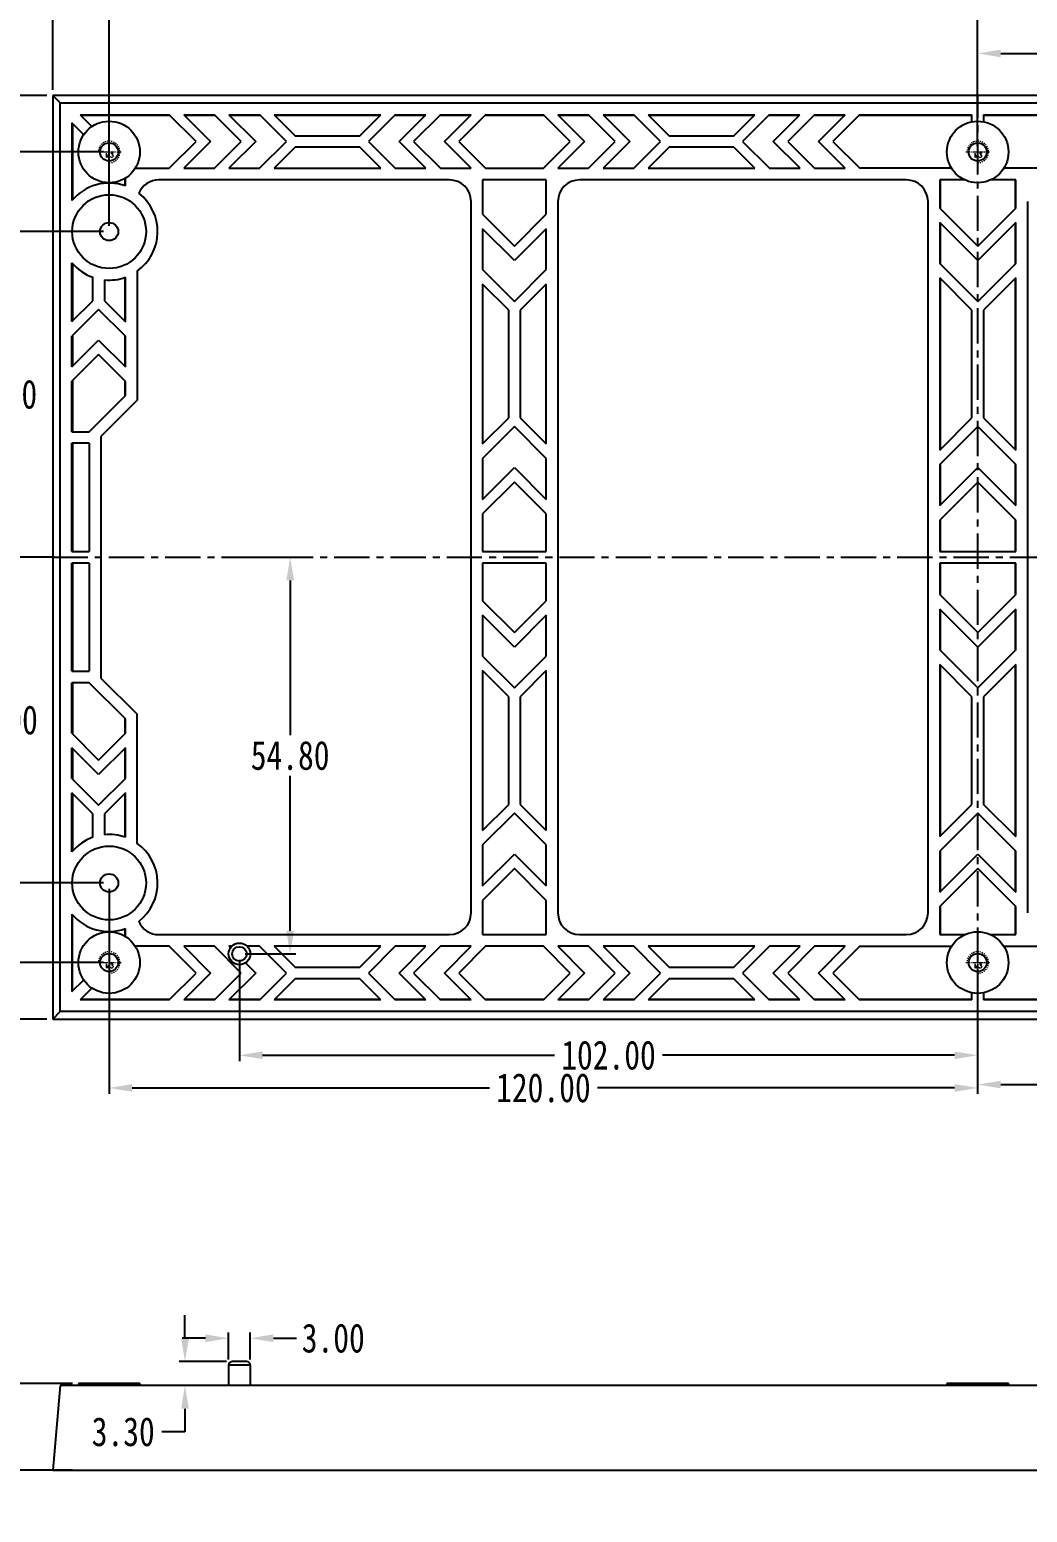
# Model space of a CAD drawing. Header units: inches. Extents: x -421 to 495, y -313 to 296.
# Drawn here: x -275.8 to -138, y -15.3 to 189.5 of the extents above; entities that cross this region are included whole.
import ezdxf

# ---------------------------------------------------------------- set-up
doc = ezdxf.new("R2010")
doc.units = ezdxf.units.IN
doc.header["$LTSCALE"] = 2.574606
doc.header["$MEASUREMENT"] = 0
doc.header["$PDMODE"] = 3
doc.header["$PDSIZE"] = 0.3125
doc.linetypes.add('CENTER', pattern=[0.6, 0.375, -0.075, 0.075, -0.075])
doc.linetypes.add('HIDDEN', pattern=[0.2, 0.1, -0.1])
doc.layers.get('0').update_dxf_attribs({"linetype": 'CONTINUOUS'})
doc.layers.get('Defpoints').update_dxf_attribs({"linetype": 'CONTINUOUS'})
doc.layers.add('dim', color=82, linetype='CONTINUOUS', lineweight=9)
doc.layers.add('screw', color=33, linetype='CONTINUOUS', lineweight=13)
doc.styles.get("Standard").update_dxf_attribs({"font": 'txt', "width": 0.8})
doc.styles.add('TXT', font='txt.shx', dxfattribs={"bigfont": 'gbcbig.shx'})
doc.dimstyles.get("Standard").update_dxf_attribs({"dimtxt": 0.15625, "dimasz": 0.1875, "dimexe": 0.18, "dimexo": 0.0625, "dimgap": 0.09, "dimtad": 0, "dimtih": 1, "dimtoh": 1, "dimzin": 4, "dimdsep": 46, "dimtxsty": 'Standard', "dimcen": 0.09, "dimadec": 0, "dimazin": 0, "dimtp": 0.01, "dimtm": 0.01, "dimtfac": 1, "dimtofl": 0, "dimtmove": 0, "dimatfit": 3, "dimfxl": 1, "dimtolj": 1, "dimtzin": 4, "dimarcsym": 0})

# ---------------------------------------------------------------- blocks, each defined once
blk = doc.blocks.new('screw_m3_g')
at = {"layer": 'screw', "color": 1, "linetype": 'CENTER', "ltscale": 0.591935}
for p, q in [((-1.65, 0), (1.65, 0)), ((0, -1.65), (0, 1.65))]:
    blk.add_line(p, q, dxfattribs=at)
at = {"layer": 'screw', "color": 33, "linetype": 'HIDDEN', "ltscale": 0.591935}
blk.add_circle((0, 0), 1.25, dxfattribs=at)
at = {"layer": 'screw', "color": 92, "linetype": 'HIDDEN', "ltscale": 0.591935}
blk.add_arc((0, 0), 1.5, 270, 180, dxfattribs=at)
at = {"layer": 'screw', "color": 6, "style": 'TXT'}
blk.add_text('M3', height=0.6, dxfattribs=at).set_placement((-0.51, -0.75))
blk = doc.blocks.new('*D1')
at = {"layer": 'Defpoints', "color": 0}
for p in [(-42.86, 186.26), (-144.86, 172.65), (-42.86, 171.45)]:
    blk.add_point(p, dxfattribs=at)
at = {"layer": 'dim', "color": 0, "lineweight": -2}
for p, q in [((-144.86, 173.45), (-144.86, 187.06)), ((-42.86, 172.25), (-42.86, 187.06)), ((-141.66, 186.26), (-101.32, 186.26)), ((-46.06, 186.26), (-86.39, 186.26))]:
    blk.add_line(p, q, dxfattribs=at)
at = {"layer": 'dim', "color": 0}
for points in [[(-141.66, 186.79), (-141.66, 185.73), (-144.86, 186.26)], [(-46.06, 186.79), (-46.06, 185.73), (-42.86, 186.26)]]:
    blk.add_solid(points, dxfattribs=at)
at = {"layer": 'dim', "color": 0, "insert": (-93.86, 186.26), "char_height": 4, "attachment_point": 5}
blk.add_mtext('\\A1;102.00', dxfattribs=at)
blk = doc.blocks.new('*D2')
at = {"layer": 'Defpoints', "color": 0}
for p in [(-24.86, 193.56), (-144.86, 172.65), (-24.86, 172.65)]:
    blk.add_point(p, dxfattribs=at)
at = {"layer": 'dim', "color": 0, "lineweight": -2}
for p, q in [((-144.86, 173.45), (-144.86, 194.36)), ((-141.66, 193.56), (-92.32, 193.56)), ((-28.06, 193.56), (-77.39, 193.56)), ((-24.86, 173.45), (-24.86, 194.36))]:
    blk.add_line(p, q, dxfattribs=at)
at = {"layer": 'dim', "color": 0}
for points in [[(-141.66, 194.09), (-141.66, 193.02), (-144.86, 193.56)], [(-28.06, 194.09), (-28.06, 193.02), (-24.86, 193.56)]]:
    blk.add_solid(points, dxfattribs=at)
at = {"layer": 'dim', "color": 0, "insert": (-84.86, 193.56), "char_height": 4, "attachment_point": 5}
blk.add_mtext('\\A1;120.00', dxfattribs=at)
blk = doc.blocks.new('*D3')
at = {"layer": 'Defpoints', "color": 0}
for p in [(-24.86, 71.65), (-144.86, 52.85), (-144.86, 43.79)]:
    blk.add_point(p, dxfattribs=at)
at = {"layer": 'dim', "color": 0, "lineweight": -2}
for p, q in [((-24.86, 70.85), (-24.86, 43)), ((-144.86, 52.05), (-144.86, 43)), ((-141.66, 43.79), (-92.32, 43.79)), ((-28.06, 43.79), (-77.39, 43.79))]:
    blk.add_line(p, q, dxfattribs=at)
at = {"layer": 'dim', "color": 0}
for points in [[(-141.66, 44.33), (-141.66, 43.26), (-144.86, 43.79)], [(-28.06, 44.33), (-28.06, 43.26), (-24.86, 43.79)]]:
    blk.add_solid(points, dxfattribs=at)
at = {"layer": 'dim', "color": 0, "insert": (-84.86, 43.79), "char_height": 4, "attachment_point": 5}
blk.add_mtext('\\A1;120.00', dxfattribs=at)
blk = doc.blocks.new('*D4')
at = {"layer": 'Defpoints', "color": 0}
for p in [(-246.86, 61.85), (-144.86, 60.65), (-144.86, 47.84)]:
    blk.add_point(p, dxfattribs=at)
at = {"layer": 'dim', "color": 0, "lineweight": -2}
for p, q in [((-246.86, 61.05), (-246.86, 47.04)), ((-144.86, 59.85), (-144.86, 47.04)), ((-243.66, 47.84), (-203.32, 47.84)), ((-148.06, 47.84), (-188.39, 47.84))]:
    blk.add_line(p, q, dxfattribs=at)
at = {"layer": 'dim', "color": 0}
for points in [[(-243.66, 48.37), (-243.66, 47.31), (-246.86, 47.84)], [(-148.06, 48.37), (-148.06, 47.31), (-144.86, 47.84)]]:
    blk.add_solid(points, dxfattribs=at)
at = {"layer": 'dim', "color": 0, "insert": (-195.86, 47.84), "char_height": 4, "attachment_point": 5}
blk.add_mtext('\\A1;102.00', dxfattribs=at)
blk = doc.blocks.new('*D5')
at = {"layer": 'Defpoints', "color": 0}
for p in [(-264.86, 71.65), (-144.86, 60.65), (-144.86, 43.33)]:
    blk.add_point(p, dxfattribs=at)
at = {"layer": 'dim', "color": 0, "lineweight": -2}
for p, q in [((-264.86, 70.85), (-264.86, 42.53)), ((-144.86, 59.85), (-144.86, 42.53)), ((-261.66, 43.33), (-212.32, 43.33)), ((-148.06, 43.33), (-197.39, 43.33))]:
    blk.add_line(p, q, dxfattribs=at)
at = {"layer": 'dim', "color": 0}
for points in [[(-261.66, 43.86), (-261.66, 42.79), (-264.86, 43.33)], [(-148.06, 43.86), (-148.06, 42.79), (-144.86, 43.33)]]:
    blk.add_solid(points, dxfattribs=at)
at = {"layer": 'dim', "color": 0, "insert": (-204.86, 43.33), "char_height": 4, "attachment_point": 5}
blk.add_mtext('\\A1;120.00', dxfattribs=at)
blk = doc.blocks.new('*D6')
at = {"layer": 'Defpoints', "color": 0}
for p in [(-264.86, 193.22), (-144.86, 173.15), (-264.86, 161.65)]:
    blk.add_point(p, dxfattribs=at)
at = {"layer": 'dim', "color": 0, "lineweight": -2}
for p, q in [((-264.86, 162.45), (-264.86, 194.02)), ((-261.66, 193.22), (-212.32, 193.22)), ((-148.06, 193.22), (-197.39, 193.22)), ((-144.86, 173.94), (-144.86, 194.02))]:
    blk.add_line(p, q, dxfattribs=at)
at = {"layer": 'dim', "color": 0}
for points in [[(-261.66, 193.76), (-261.66, 192.69), (-264.86, 193.22)], [(-148.06, 193.76), (-148.06, 192.69), (-144.86, 193.22)]]:
    blk.add_solid(points, dxfattribs=at)
at = {"layer": 'dim', "color": 0, "insert": (-204.86, 193.22), "char_height": 4, "attachment_point": 5}
blk.add_mtext('\\A1;120.00', dxfattribs=at)
blk = doc.blocks.new('*D7')
at = {"layer": 'Defpoints', "color": 0}
for p in [(-17.06, 204.37), (-272.66, 180.45), (-17.06, 180.45)]:
    blk.add_point(p, dxfattribs=at)
at = {"layer": 'dim', "color": 0, "lineweight": -2}
for p, q in [((-272.66, 181.25), (-272.66, 205.16)), ((-17.06, 181.25), (-17.06, 205.16)), ((-269.46, 204.37), (-158.24, 204.37)), ((-20.26, 204.37), (-131.47, 204.37))]:
    blk.add_line(p, q, dxfattribs=at)
at = {"layer": 'dim', "color": 0}
for points in [[(-269.46, 204.9), (-269.46, 203.83), (-272.66, 204.37)], [(-20.26, 204.9), (-20.26, 203.83), (-17.06, 204.37)]]:
    blk.add_solid(points, dxfattribs=at)
at = {"layer": 'dim', "color": 0, "insert": (-144.86, 204.37), "char_height": 4, "attachment_point": 5}
blk.add_mtext('\\A1;255.60{\\H2.400000;\\S+0.300^ -0.200;}', dxfattribs=at)
blk = doc.blocks.new('*D8')
at = {"layer": 'Defpoints', "color": 0}
for p in [(-280.24, 161.65), (-264.86, 161.65), (-272.66, 116.65)]:
    blk.add_point(p, dxfattribs=at)
at = {"layer": 'dim', "color": 0, "lineweight": -2}
for p, q in [((-265.66, 161.65), (-281.04, 161.65)), ((-280.24, 158.45), (-280.24, 141.95)), ((-280.24, 119.85), (-280.24, 136.35)), ((-273.46, 116.65), (-281.04, 116.65))]:
    blk.add_line(p, q, dxfattribs=at)
at = {"layer": 'dim', "color": 0}
for points in [[(-280.77, 158.45), (-279.7, 158.45), (-280.24, 161.65)], [(-280.77, 119.85), (-279.7, 119.85), (-280.24, 116.65)]]:
    blk.add_solid(points, dxfattribs=at)
at = {"layer": 'dim', "color": 0, "insert": (-280.24, 139.15), "char_height": 4, "attachment_point": 5}
blk.add_mtext('\\A1;45.00', dxfattribs=at)
blk = doc.blocks.new('*D9')
at = {"layer": 'Defpoints', "color": 0}
for p in [(-289.83, 172.65), (-264.86, 172.65), (-271.63, 116.65)]:
    blk.add_point(p, dxfattribs=at)
at = {"layer": 'dim', "color": 0, "lineweight": -2}
for p, q in [((-265.66, 172.65), (-290.63, 172.65)), ((-289.83, 169.45), (-289.83, 147.45)), ((-289.83, 119.85), (-289.83, 141.85)), ((-272.43, 116.65), (-290.63, 116.65))]:
    blk.add_line(p, q, dxfattribs=at)
at = {"layer": 'dim', "color": 0}
for points in [[(-290.37, 169.45), (-289.3, 169.45), (-289.83, 172.65)], [(-290.37, 119.85), (-289.3, 119.85), (-289.83, 116.65)]]:
    blk.add_solid(points, dxfattribs=at)
at = {"layer": 'dim', "color": 0, "insert": (-289.83, 144.65), "char_height": 4, "attachment_point": 5}
blk.add_mtext('\\A1;56.00', dxfattribs=at)
blk = doc.blocks.new('*D10')
at = {"layer": 'Defpoints', "color": 0}
for p in [(-272.66, 116.65), (-280.15, 71.65), (-264.86, 71.65)]:
    blk.add_point(p, dxfattribs=at)
at = {"layer": 'dim', "color": 0, "lineweight": -2}
for p, q in [((-273.46, 116.65), (-280.95, 116.65)), ((-280.15, 113.45), (-280.15, 96.95)), ((-280.15, 74.85), (-280.15, 91.35)), ((-265.66, 71.65), (-280.95, 71.65))]:
    blk.add_line(p, q, dxfattribs=at)
at = {"layer": 'dim', "color": 0}
for points in [[(-280.69, 113.45), (-279.62, 113.45), (-280.15, 116.65)], [(-280.69, 74.85), (-279.62, 74.85), (-280.15, 71.65)]]:
    blk.add_solid(points, dxfattribs=at)
at = {"layer": 'dim', "color": 0, "insert": (-280.15, 94.15), "char_height": 4, "attachment_point": 5}
blk.add_mtext('\\A1;45.00', dxfattribs=at)
blk = doc.blocks.new('*D11')
at = {"layer": 'Defpoints', "color": 0}
for p in [(-271.63, 116.65), (-290.14, 60.65), (-264.86, 60.65)]:
    blk.add_point(p, dxfattribs=at)
at = {"layer": 'dim', "color": 0, "lineweight": -2}
for p, q in [((-272.43, 116.65), (-290.94, 116.65)), ((-290.14, 113.45), (-290.14, 91.45)), ((-290.14, 63.85), (-290.14, 85.85)), ((-265.66, 60.65), (-290.94, 60.65))]:
    blk.add_line(p, q, dxfattribs=at)
at = {"layer": 'dim', "color": 0}
for points in [[(-290.68, 113.45), (-289.61, 113.45), (-290.14, 116.65)], [(-290.68, 63.85), (-289.61, 63.85), (-290.14, 60.65)]]:
    blk.add_solid(points, dxfattribs=at)
at = {"layer": 'dim', "color": 0, "insert": (-290.14, 88.65), "char_height": 4, "attachment_point": 5}
blk.add_mtext('\\A1;56.00', dxfattribs=at)
blk = doc.blocks.new('*D12')
at = {"layer": 'Defpoints', "color": 0}
for p in [(-246.86, 116.65), (-239.85, 116.65), (-246.86, 61.85)]:
    blk.add_point(p, dxfattribs=at)
at = {"layer": 'dim', "color": 0, "lineweight": -2}
for p, q in [((-246.06, 116.65), (-239.05, 116.65)), ((-239.85, 113.45), (-239.85, 92.05)), ((-239.85, 65.05), (-239.85, 86.45)), ((-246.06, 61.85), (-239.05, 61.85))]:
    blk.add_line(p, q, dxfattribs=at)
at = {"layer": 'dim', "color": 0}
for points in [[(-240.38, 113.45), (-239.31, 113.45), (-239.85, 116.65)], [(-240.38, 65.05), (-239.31, 65.05), (-239.85, 61.85)]]:
    blk.add_solid(points, dxfattribs=at)
at = {"layer": 'dim', "color": 0, "insert": (-239.85, 89.25), "char_height": 4, "attachment_point": 5}
blk.add_mtext('\\A1;54.80', dxfattribs=at)
blk = doc.blocks.new('*D14')
at = {"layer": 'Defpoints', "color": 0}
for p in [(-272.66, 180.45), (-306.73, 52.85), (-272.66, 52.85)]:
    blk.add_point(p, dxfattribs=at)
at = {"layer": 'dim', "color": 0, "lineweight": -2}
for p, q in [((-273.46, 180.45), (-307.53, 180.45)), ((-306.73, 177.25), (-306.73, 120.25)), ((-306.73, 56.05), (-306.73, 113.05)), ((-273.46, 52.85), (-307.53, 52.85))]:
    blk.add_line(p, q, dxfattribs=at)
at = {"layer": 'dim', "color": 0}
for points in [[(-307.27, 177.25), (-306.2, 177.25), (-306.73, 180.45)], [(-307.27, 56.05), (-306.2, 56.05), (-306.73, 52.85)]]:
    blk.add_solid(points, dxfattribs=at)
at = {"layer": 'dim', "color": 0, "insert": (-306.73, 116.65), "char_height": 4, "attachment_point": 5}
blk.add_mtext('\\A1;127.60{\\H2.400000;\\S+0.300^ -0.200;}', dxfattribs=at)
blk = doc.blocks.new('*D15')
at = {"layer": 'Defpoints', "color": 0}
for p in [(-269.11, 2.51), (-282.34, -9.49), (-269.11, -9.49)]:
    blk.add_point(p, dxfattribs=at)
at = {"layer": 'dim', "color": 0, "lineweight": -2}
for p, q in [((-269.91, 2.51), (-283.14, 2.51)), ((-282.34, -0.69), (-282.34, -6.29)), ((-269.91, -9.49), (-283.14, -9.49)), ((-282.34, -9.49), (-282.34, -12.69)), ((-282.34, -12.69), (-285.54, -12.69))]:
    blk.add_line(p, q, dxfattribs=at)
at = {"layer": 'dim', "color": 0}
for points in [[(-282.87, -0.69), (-281.81, -0.69), (-282.34, 2.51)], [(-282.87, -6.29), (-281.81, -6.29), (-282.34, -9.49)]]:
    blk.add_solid(points, dxfattribs=at)
at = {"layer": 'dim', "color": 0, "insert": (-291.67, -12.69), "char_height": 4, "attachment_point": 5}
blk.add_mtext('\\A1;12.00', dxfattribs=at)
blk = doc.blocks.new('*D16')
at = {"layer": 'Defpoints', "color": 0}
for p in [(-245.36, 8.74), (-248.36, 5.01), (-245.36, 5.01)]:
    blk.add_point(p, dxfattribs=at)
at = {"layer": 'dim', "color": 0, "lineweight": -2}
for p, q in [((-251.56, 8.74), (-254.76, 8.74)), ((-248.36, 5.81), (-248.36, 9.54)), ((-245.36, 5.81), (-245.36, 9.54)), ((-242.16, 8.74), (-238.96, 8.74))]:
    blk.add_line(p, q, dxfattribs=at)
at = {"layer": 'dim', "color": 0}
for points in [[(-251.56, 9.28), (-251.56, 8.21), (-248.36, 8.74)], [(-242.16, 9.28), (-242.16, 8.21), (-245.36, 8.74)]]:
    blk.add_solid(points, dxfattribs=at)
at = {"layer": 'dim', "color": 0, "insert": (-233.89, 8.74), "char_height": 4, "attachment_point": 5}
blk.add_mtext('\\A1;3.00', dxfattribs=at)
blk = doc.blocks.new('*D17')
at = {"layer": 'Defpoints', "color": 0}
for p in [(-247.86, 5.51), (-254.38, 2.21), (-248.36, 2.21)]:
    blk.add_point(p, dxfattribs=at)
at = {"layer": 'dim', "color": 0, "lineweight": -2}
for p, q in [((-254.38, 8.71), (-254.38, 11.91)), ((-248.66, 5.51), (-255.18, 5.51)), ((-249.16, 2.21), (-255.18, 2.21)), ((-254.38, -0.99), (-254.38, -4.19)), ((-254.38, -4.19), (-257.58, -4.19))]:
    blk.add_line(p, q, dxfattribs=at)
at = {"layer": 'dim', "color": 0}
for points in [[(-254.91, 8.71), (-253.84, 8.71), (-254.38, 5.51)], [(-254.91, -0.99), (-253.84, -0.99), (-254.38, 2.21)]]:
    blk.add_solid(points, dxfattribs=at)
at = {"layer": 'dim', "color": 0, "insert": (-262.91, -4.19), "char_height": 4, "attachment_point": 5}
blk.add_mtext('\\A1;3.30', dxfattribs=at)
blk = doc.blocks.new('*D18')
at = {"layer": 'Defpoints', "color": 0}
for p in [(-271.63, 2.21), (-18.08, 2.21), (-18.08, 2.21), (-21.01, -3.63), (-17.06, -9.49)]:
    blk.add_point(p, dxfattribs=at)
at = {"layer": 'dim', "color": 0, "lineweight": -2}
blk.add_line((-23.84, 5.32), (-27.04, 5.32), dxfattribs=at)
for start, end in [(151.6724, 180), (208.3276, 246.6724)]:
    blk.add_arc((-18.08, 2.21), 6.54, start, end, dxfattribs=at)
at = {"layer": 'dim', "color": 0}
for points in [[(-24.35, -1.02), (-23.32, -0.76), (-24.62, 2.21)], [(-20.58, -3.26), (-20.75, -4.32), (-17.51, -4.3)]]:
    blk.add_solid(points, dxfattribs=at)
at = {"layer": 'dim', "color": 0, "insert": (-31.57, 5.32), "char_height": 4, "attachment_point": 5}
blk.add_mtext('\\A1;95°', dxfattribs=at)

msp = doc.modelspace()

# ---------------------------------------------------------------- linework, layer by layer
at = {"color": 7, "linetype": 'Continuous'}
for p, q in [((-272.656, 180.44552), (-272.656, 52.84552)), ((-272.656, 180.44552), (-271.63238, 179.42191)), ((-17.056, 180.44552), (-272.656, 180.44552)), ((-271.63238, 53.86914), (-271.63238, 179.42191)), ((-271.63238, 179.42191), (-18.07962, 179.42191)), ((-269.99489, 176.65304), (-269.99489, 165.94458)), ((-268.37317, 175.03132), (-269.99489, 176.65304)), ((-269.9006, 176.55875), (-269.9006, 166.05484)), ((-268.86351, 177.78441), (-267.2418, 176.16269)), ((-268.86351, 177.78441), (-256.54489, 177.78441)), ((-256.4506, 177.69012), (-268.76923, 177.69012)), ((-252.856, 174.09552), (-256.54489, 177.78441)), ((-254.54489, 177.78441), (-250.856, 174.09552)), ((-254.54489, 177.78441), (-250.30224, 177.78441)), ((-250.20796, 177.69012), (-254.4506, 177.69012)), ((-246.61336, 174.09552), (-250.30224, 177.78441)), ((-248.30224, 177.78441), (-244.61336, 174.09552)), ((-248.30224, 177.78441), (-244.0596, 177.78441)), ((-243.96532, 177.69012), (-248.20796, 177.69012)), ((-240.37072, 174.09552), (-244.0596, 177.78441)), ((-242.0596, 177.78441), (-239.17072, 174.89552)), ((-242.0596, 177.78441), (-227.34128, 177.78441)), ((-227.43557, 177.69012), (-241.96532, 177.69012)), ((-230.23017, 174.89552), (-227.34128, 177.78441)), ((-225.34128, 177.78441), (-229.03017, 174.09552)), ((-221.19293, 177.69012), (-225.43557, 177.69012)), ((-225.34128, 177.78441), (-221.09864, 177.78441)), ((-224.78753, 174.09552), (-221.09864, 177.78441)), ((-219.09864, 177.78441), (-222.78753, 174.09552)), ((-214.95029, 177.69012), (-219.19293, 177.69012)), ((-219.09864, 177.78441), (-214.856, 177.78441)), ((-218.54489, 174.09552), (-214.856, 177.78441)), ((-212.856, 177.78441), (-216.54489, 174.09552)), ((-204.76172, 177.69012), (-212.95029, 177.69012)), ((-212.856, 177.78441), (-204.856, 177.78441)), ((-201.16712, 174.09552), (-204.856, 177.78441)), ((-202.856, 177.78441), (-199.16712, 174.09552)), ((-202.856, 177.78441), (-198.61336, 177.78441)), ((-198.51907, 177.69012), (-202.76172, 177.69012)), ((-194.92448, 174.09552), (-198.61336, 177.78441)), ((-196.61336, 177.78441), (-192.92448, 174.09552)), ((-196.61336, 177.78441), (-192.37072, 177.78441)), ((-192.27643, 177.69012), (-196.51907, 177.69012)), ((-188.68184, 174.09552), (-192.37072, 177.78441)), ((-190.37072, 177.78441), (-187.48184, 174.89552)), ((-190.37072, 177.78441), (-175.6524, 177.78441)), ((-175.74669, 177.69012), (-190.27643, 177.69012)), ((-178.54128, 174.89552), (-175.6524, 177.78441)), ((-173.6524, 177.78441), (-177.34128, 174.09552)), ((-169.50404, 177.69012), (-173.74669, 177.69012)), ((-173.6524, 177.78441), (-169.40976, 177.78441)), ((-173.09864, 174.09552), (-169.40976, 177.78441)), ((-167.40976, 177.78441), (-171.09864, 174.09552)), ((-163.2614, 177.69012), (-167.50404, 177.69012)), ((-167.40976, 177.78441), (-163.16712, 177.78441)), ((-166.856, 174.09552), (-163.16712, 177.78441)), ((-161.16712, 177.78441), (-164.856, 174.09552)), ((-145.656, 177.69012), (-161.2614, 177.69012)), ((-161.16712, 177.78441), (-145.656, 177.78441)), ((-145.656, 176.81955), (-145.656, 177.78441)), ((-144.056, 177.78441), (-144.056, 176.81955)), ((-144.056, 177.78441), (-128.54489, 177.78441)), ((-128.4506, 177.69012), (-144.056, 177.69012)), ((-239.17072, 174.89552), (-230.23017, 174.89552)), ((-187.48184, 174.89552), (-178.54128, 174.89552)), ((-256.55584, 170.39568), (-252.856, 174.09552)), ((-250.856, 174.09552), (-254.55584, 170.39568)), ((-250.3132, 170.39568), (-246.61336, 174.09552)), ((-244.61336, 174.09552), (-248.3132, 170.39568)), ((-244.07056, 170.39568), (-240.37072, 174.09552)), ((-239.17072, 173.29552), (-242.07056, 170.39568)), ((-230.23017, 173.29552), (-239.17072, 173.29552)), ((-227.33033, 170.39568), (-230.23017, 173.29552)), ((-229.03017, 174.09552), (-225.33033, 170.39568)), ((-221.08769, 170.39568), (-224.78753, 174.09552)), ((-222.78753, 174.09552), (-219.08769, 170.39568)), ((-214.84504, 170.39568), (-218.54489, 174.09552)), ((-216.54489, 174.09552), (-212.84504, 170.39568)), ((-204.86696, 170.39568), (-201.16712, 174.09552)), ((-199.16712, 174.09552), (-202.86696, 170.39568)), ((-198.62432, 170.39568), (-194.92448, 174.09552)), ((-192.92448, 174.09552), (-196.62432, 170.39568)), ((-192.38168, 170.39568), (-188.68184, 174.09552)), ((-187.48184, 173.29552), (-190.38168, 170.39568)), ((-178.54128, 173.29552), (-187.48184, 173.29552)), ((-175.64144, 170.39568), (-178.54128, 173.29552)), ((-177.34128, 174.09552), (-173.64144, 170.39568)), ((-169.3988, 170.39568), (-173.09864, 174.09552)), ((-171.09864, 174.09552), (-167.3988, 170.39568)), ((-163.15616, 170.39568), (-166.856, 174.09552)), ((-164.856, 174.09552), (-161.15616, 170.39568)), ((-261.25035, 170.39568), (-256.55584, 170.39568)), ((-254.55584, 170.39568), (-250.3132, 170.39568)), ((-248.3132, 170.39568), (-244.07056, 170.39568)), ((-242.07056, 170.39568), (-227.33033, 170.39568)), ((-225.33033, 170.39568), (-221.08769, 170.39568)), ((-219.08769, 170.39568), (-214.84504, 170.39568)), ((-212.84504, 170.39568), (-204.86696, 170.39568)), ((-202.86696, 170.39568), (-198.62432, 170.39568)), ((-196.62432, 170.39568), (-192.38168, 170.39568)), ((-190.38168, 170.39568), (-175.64144, 170.39568)), ((-173.64144, 170.39568), (-169.3988, 170.39568)), ((-167.3988, 170.39568), (-163.15616, 170.39568)), ((-148.46165, 170.39568), (-161.15616, 170.39568)), ((-128.55584, 170.39568), (-141.25035, 170.39568)), ((-262.70045, 168.98273), (-262.70045, 167.98931)), ((-262.60616, 167.95648), (-262.60616, 169.03987)), ((-217.856, 168.78521), (-257.99568, 168.78521)), ((-213.256, 168.78521), (-213.256, 164.04552)), ((-204.456, 168.78521), (-213.256, 168.78521)), ((-204.456, 164.04552), (-204.456, 168.78521)), ((-154.71632, 168.78521), (-199.856, 168.78521)), ((-150.10584, 168.78521), (-150.10584, 164.89536)), ((-146.63377, 168.78521), (-150.10584, 168.78521)), ((-150.01156, 164.80108), (-150.01156, 168.78521)), ((-139.60616, 168.78521), (-143.07824, 168.78521)), ((-139.70045, 168.78521), (-139.70045, 164.80108)), ((-139.60616, 164.89536), (-139.60616, 168.78521)), ((-214.856, 67.50584), (-214.856, 165.78521)), ((-213.256, 164.04552), (-208.856, 159.64552)), ((-208.856, 159.64552), (-204.456, 164.04552)), ((-202.856, 165.78521), (-202.856, 67.50584)), ((-151.71632, 67.50584), (-151.71632, 165.78521)), ((-150.10584, 164.89536), (-144.856, 159.64552)), ((-144.856, 159.64552), (-139.60616, 164.89536)), ((-137.99568, 165.78521), (-137.99568, 67.50584)), ((-213.256, 162.04552), (-213.256, 156.38867)), ((-208.856, 157.64552), (-213.256, 162.04552)), ((-204.456, 162.04552), (-208.856, 157.64552)), ((-204.456, 156.38867), (-204.456, 162.04552)), ((-150.10584, 162.89536), (-150.10584, 157.23851)), ((-144.856, 157.64552), (-150.10584, 162.89536)), ((-150.01156, 157.14422), (-150.01156, 162.80108)), ((-139.60616, 162.89536), (-144.856, 157.64552)), ((-139.70045, 162.80108), (-139.70045, 157.14422)), ((-139.60616, 157.23851), (-139.60616, 162.89536)), ((-269.99489, 149.21021), (-269.99489, 157.34647)), ((-269.9006, 157.23621), (-269.9006, 149.3045)), ((-260.99568, 156.1694), (-260.99568, 138.33531)), ((-213.256, 156.38867), (-208.856, 151.98867)), ((-208.856, 151.98867), (-204.456, 156.38867)), ((-150.10584, 157.23851), (-144.856, 151.98867)), ((-144.856, 151.98867), (-139.60616, 157.23851)), ((-267.106, 152.09909), (-267.106, 155.33462)), ((-265.506, 154.97713), (-265.506, 152.09909)), ((-262.70045, 155.30174), (-262.70045, 149.29354)), ((-262.60616, 149.19925), (-262.60616, 155.33456)), ((-213.256, 154.38867), (-213.256, 132.30238)), ((-209.656, 150.78867), (-213.256, 154.38867)), ((-204.456, 154.38867), (-208.056, 150.78867)), ((-204.456, 132.30238), (-204.456, 154.38867)), ((-150.10584, 155.23851), (-150.10584, 131.45254)), ((-145.656, 150.78867), (-150.10584, 155.23851)), ((-150.01156, 131.54682), (-150.01156, 155.14422)), ((-139.60616, 155.23851), (-144.056, 150.78867)), ((-139.70045, 155.14422), (-139.70045, 131.54682)), ((-139.60616, 131.45254), (-139.60616, 155.23851)), ((-269.99489, 149.21021), (-267.106, 152.09909)), ((-265.506, 152.09909), (-262.60616, 149.19925)), ((-266.306, 150.89909), (-269.99489, 147.21021)), ((-262.60616, 147.19925), (-266.306, 150.89909)), ((-209.656, 135.90238), (-209.656, 150.78867)), ((-208.056, 150.78867), (-208.056, 135.90238)), ((-145.656, 135.90238), (-145.656, 150.78867)), ((-144.056, 150.78867), (-144.056, 135.90238)), ((-269.99489, 142.96757), (-269.99489, 147.21021)), ((-269.99489, 142.96757), (-266.306, 146.65645)), ((-269.9006, 147.3045), (-269.9006, 143.06186)), ((-266.306, 146.65645), (-262.60616, 142.95661)), ((-262.70045, 147.29354), (-262.70045, 143.0509)), ((-262.60616, 142.95661), (-262.60616, 147.19925)), ((-266.306, 144.65645), (-269.99489, 140.96757)), ((-262.60616, 140.95661), (-266.306, 144.65645)), ((-269.99489, 133.99741), (-269.99489, 140.96757)), ((-269.9006, 141.06186), (-269.9006, 133.99741)), ((-262.70045, 141.0509), (-262.70045, 138.89265)), ((-262.60616, 138.98693), (-262.60616, 140.95661)), ((-267.59568, 133.99741), (-262.60616, 138.98693)), ((-260.99568, 138.33531), (-265.99568, 133.33531)), ((-213.256, 132.30238), (-209.656, 135.90238)), ((-208.056, 135.90238), (-204.456, 132.30238)), ((-150.10584, 131.45254), (-145.656, 135.90238)), ((-144.056, 135.90238), (-139.60616, 131.45254)), ((-269.99489, 133.99741), (-267.59568, 133.99741)), ((-265.99568, 133.33531), (-265.99568, 99.95573)), ((-208.856, 134.70238), (-213.256, 130.30238)), ((-204.456, 130.30238), (-208.856, 134.70238)), ((-144.856, 134.70238), (-150.10584, 129.45254)), ((-139.60616, 129.45254), (-144.856, 134.70238)), ((-269.99489, 117.44552), (-269.99489, 132.39741)), ((-267.59568, 132.39741), (-269.99489, 132.39741)), ((-269.9006, 132.39741), (-269.9006, 117.44552)), ((-267.59568, 132.39741), (-267.59568, 117.44552)), ((-213.256, 130.30238), (-213.256, 124.64552)), ((-204.456, 124.64552), (-204.456, 130.30238)), ((-150.10584, 129.45254), (-150.10584, 123.79568)), ((-150.01156, 123.88997), (-150.01156, 129.54682)), ((-139.70045, 129.54682), (-139.70045, 123.88997)), ((-139.60616, 123.79568), (-139.60616, 129.45254)), ((-213.256, 124.64552), (-208.856, 129.04552)), ((-208.856, 127.04552), (-213.256, 122.64552)), ((-208.856, 129.04552), (-204.456, 124.64552)), ((-204.456, 122.64552), (-208.856, 127.04552)), ((-150.10584, 123.79568), (-144.856, 129.04552)), ((-144.856, 127.04552), (-150.10584, 121.79568)), ((-144.856, 129.04552), (-139.60616, 123.79568)), ((-139.60616, 121.79568), (-144.856, 127.04552)), ((-213.256, 122.64552), (-213.256, 117.44552)), ((-204.456, 117.44552), (-204.456, 122.64552)), ((-150.10584, 121.79568), (-150.10584, 117.44552)), ((-150.01156, 117.44552), (-150.01156, 121.88997)), ((-139.70045, 121.88997), (-139.70045, 117.44552)), ((-139.60616, 117.44552), (-139.60616, 121.79568)), ((-269.99489, 117.44552), (-267.59568, 117.44552)), ((-213.256, 117.44552), (-204.456, 117.44552)), ((-150.10584, 117.44552), (-139.60616, 117.44552)), ((-269.99489, 100.89364), (-269.99489, 115.84552)), ((-267.59568, 115.84552), (-269.99489, 115.84552)), ((-269.9006, 115.84552), (-269.9006, 100.89364)), ((-267.59568, 115.84552), (-267.59568, 100.89364)), ((-213.256, 115.84552), (-213.256, 110.64552)), ((-204.456, 115.84552), (-213.256, 115.84552)), ((-204.456, 110.64552), (-204.456, 115.84552)), ((-150.10584, 115.84552), (-150.10584, 111.49536)), ((-139.60616, 115.84552), (-150.10584, 115.84552)), ((-150.01156, 111.40108), (-150.01156, 115.84552)), ((-139.70045, 115.84552), (-139.70045, 111.40108)), ((-139.60616, 111.49536), (-139.60616, 115.84552)), ((-213.256, 110.64552), (-208.856, 106.24552)), ((-208.856, 106.24552), (-204.456, 110.64552)), ((-150.10584, 111.49536), (-144.856, 106.24552)), ((-144.856, 106.24552), (-139.60616, 111.49536)), ((-213.256, 108.64552), (-213.256, 102.98867)), ((-208.856, 104.24552), (-213.256, 108.64552)), ((-204.456, 108.64552), (-208.856, 104.24552)), ((-204.456, 102.98867), (-204.456, 108.64552)), ((-144.856, 104.24552), (-150.10584, 109.49536)), ((-150.10584, 109.49536), (-150.10584, 103.83851)), ((-150.01156, 103.74422), (-150.01156, 109.40108)), ((-139.60616, 109.49536), (-144.856, 104.24552)), ((-139.70045, 109.40108), (-139.70045, 103.74422)), ((-139.60616, 103.83851), (-139.60616, 109.49536)), ((-213.256, 102.98867), (-208.856, 98.58867)), ((-208.856, 98.58867), (-204.456, 102.98867)), ((-150.10584, 103.83851), (-144.856, 98.58867)), ((-144.856, 98.58867), (-139.60616, 103.83851)), ((-269.99489, 100.89364), (-267.59568, 100.89364)), ((-213.256, 100.98867), (-213.256, 78.90238)), ((-209.656, 97.38867), (-213.256, 100.98867)), ((-204.456, 100.98867), (-208.056, 97.38867)), ((-204.456, 78.90238), (-204.456, 100.98867)), ((-145.656, 97.38867), (-150.10584, 101.83851)), ((-150.10584, 101.83851), (-150.10584, 78.05254)), ((-150.01156, 78.14682), (-150.01156, 101.74422)), ((-139.60616, 101.83851), (-144.056, 97.38867)), ((-139.70045, 101.74422), (-139.70045, 78.14682)), ((-139.60616, 78.05254), (-139.60616, 101.83851)), ((-269.99489, 92.32348), (-269.99489, 99.29364)), ((-267.59568, 99.29364), (-269.99489, 99.29364)), ((-269.9006, 99.29364), (-269.9006, 92.22919)), ((-262.60616, 94.30411), (-267.59568, 99.29364)), ((-265.99568, 99.95573), (-260.99568, 94.95573)), ((-209.656, 82.50238), (-209.656, 97.38867)), ((-208.056, 97.38867), (-208.056, 82.50238)), ((-145.656, 82.50238), (-145.656, 97.38867)), ((-144.056, 97.38867), (-144.056, 82.50238)), ((-262.70045, 94.3984), (-262.70045, 92.24015)), ((-262.60616, 92.33443), (-262.60616, 94.30411)), ((-260.99568, 77.12165), (-260.99568, 94.95573)), ((-269.99489, 92.32348), (-266.306, 88.63459)), ((-266.306, 88.63459), (-262.60616, 92.33443)), ((-269.99489, 86.08084), (-269.99489, 90.32348)), ((-266.306, 86.63459), (-269.99489, 90.32348)), ((-269.9006, 90.22919), (-269.9006, 85.98655)), ((-262.60616, 90.33443), (-266.306, 86.63459)), ((-262.70045, 90.24015), (-262.70045, 85.99751)), ((-262.60616, 86.09179), (-262.60616, 90.33443)), ((-269.99489, 86.08084), (-266.306, 82.39195)), ((-266.306, 82.39195), (-262.60616, 86.09179)), ((-269.99489, 75.94458), (-269.99489, 84.08084)), ((-267.106, 81.19195), (-269.99489, 84.08084)), ((-262.60616, 84.09179), (-265.506, 81.19195)), ((-262.70045, 83.99751), (-262.70045, 77.98931)), ((-262.60616, 77.95648), (-262.60616, 84.09179)), ((-269.9006, 83.98655), (-269.9006, 76.05484)), ((-213.256, 78.90238), (-209.656, 82.50238)), ((-208.056, 82.50238), (-204.456, 78.90238)), ((-150.10584, 78.05254), (-145.656, 82.50238)), ((-144.056, 82.50238), (-139.60616, 78.05254)), ((-267.106, 77.95643), (-267.106, 81.19195)), ((-265.506, 81.19195), (-265.506, 78.31392)), ((-208.856, 81.30238), (-213.256, 76.90238)), ((-204.456, 76.90238), (-208.856, 81.30238)), ((-144.856, 81.30238), (-150.10584, 76.05254)), ((-139.60616, 76.05254), (-144.856, 81.30238)), ((-213.256, 76.90238), (-213.256, 71.24552)), ((-204.456, 71.24552), (-204.456, 76.90238)), ((-150.10584, 76.05254), (-150.10584, 70.39568)), ((-150.01156, 70.48997), (-150.01156, 76.14682)), ((-139.70045, 76.14682), (-139.70045, 70.48997)), ((-139.60616, 70.39568), (-139.60616, 76.05254)), ((-213.256, 71.24552), (-208.856, 75.64552)), ((-208.856, 75.64552), (-204.456, 71.24552)), ((-150.10584, 70.39568), (-144.856, 75.64552)), ((-144.856, 75.64552), (-139.60616, 70.39568)), ((-208.856, 73.64552), (-213.256, 69.24552)), ((-204.456, 69.24552), (-208.856, 73.64552)), ((-144.856, 73.64552), (-150.10584, 68.39568)), ((-139.60616, 68.39568), (-144.856, 73.64552)), ((-213.256, 69.24552), (-213.256, 64.50584)), ((-204.456, 64.50584), (-204.456, 69.24552)), ((-150.10584, 68.39568), (-150.10584, 64.50584)), ((-150.01156, 64.50584), (-150.01156, 68.48997)), ((-139.70045, 68.48997), (-139.70045, 64.50584)), ((-139.60616, 64.50584), (-139.60616, 68.39568)), ((-269.99489, 67.34647), (-269.99489, 56.63801)), ((-269.9006, 56.7323), (-269.9006, 67.23621)), ((-262.70045, 65.30174), (-262.70045, 64.30832)), ((-262.60616, 64.25117), (-262.60616, 65.33456)), ((-257.99568, 64.50584), (-217.856, 64.50584)), ((-213.256, 64.50584), (-204.456, 64.50584)), ((-199.856, 64.50584), (-154.71632, 64.50584)), ((-150.10584, 64.50584), (-146.63377, 64.50584)), ((-143.07824, 64.50584), (-139.60616, 64.50584)), ((-256.55584, 62.89536), (-261.25035, 62.89536)), ((-252.856, 59.19552), (-256.55584, 62.89536)), ((-254.55584, 62.89536), (-250.856, 59.19552)), ((-250.3132, 62.89536), (-254.55584, 62.89536)), ((-246.61336, 59.19552), (-250.3132, 62.89536)), ((-248.3132, 62.89536), (-248.1006, 62.68276)), ((-247.92737, 62.89536), (-248.3132, 62.89536)), ((-244.07056, 62.89536), (-245.78463, 62.89536)), ((-240.37072, 59.19552), (-244.07056, 62.89536)), ((-242.07056, 62.89536), (-239.17072, 59.99552)), ((-227.33033, 62.89536), (-242.07056, 62.89536)), ((-230.23017, 59.99552), (-227.33033, 62.89536)), ((-225.33033, 62.89536), (-229.03017, 59.19552)), ((-221.08769, 62.89536), (-225.33033, 62.89536)), ((-224.78753, 59.19552), (-221.08769, 62.89536)), ((-219.08769, 62.89536), (-222.78753, 59.19552)), ((-214.84504, 62.89536), (-219.08769, 62.89536)), ((-218.54489, 59.19552), (-214.84504, 62.89536)), ((-212.84504, 62.89536), (-216.54489, 59.19552)), ((-204.86696, 62.89536), (-212.84504, 62.89536)), ((-201.16712, 59.19552), (-204.86696, 62.89536)), ((-202.86696, 62.89536), (-199.16712, 59.19552)), ((-198.62432, 62.89536), (-202.86696, 62.89536)), ((-194.92448, 59.19552), (-198.62432, 62.89536)), ((-196.62432, 62.89536), (-192.92448, 59.19552)), ((-192.38168, 62.89536), (-196.62432, 62.89536)), ((-188.68184, 59.19552), (-192.38168, 62.89536)), ((-190.38168, 62.89536), (-187.48184, 59.99552)), ((-175.64144, 62.89536), (-190.38168, 62.89536)), ((-178.54128, 59.99552), (-175.64144, 62.89536)), ((-173.64144, 62.89536), (-177.34128, 59.19552)), ((-169.3988, 62.89536), (-173.64144, 62.89536)), ((-173.09864, 59.19552), (-169.3988, 62.89536)), ((-167.3988, 62.89536), (-171.09864, 59.19552)), ((-163.15616, 62.89536), (-167.3988, 62.89536)), ((-166.856, 59.19552), (-163.15616, 62.89536)), ((-161.15616, 62.89536), (-164.856, 59.19552)), ((-161.15616, 62.89536), (-148.46165, 62.89536)), ((-141.25035, 62.89536), (-128.55584, 62.89536)), ((-246.01876, 60.60092), (-244.61336, 59.19552)), ((-239.17072, 59.99552), (-230.23017, 59.99552)), ((-187.48184, 59.99552), (-178.54128, 59.99552)), ((-269.99489, 56.63801), (-268.37318, 58.25973)), ((-256.54489, 55.50664), (-252.856, 59.19552)), ((-250.856, 59.19552), (-254.54489, 55.50664)), ((-250.30224, 55.50664), (-246.61336, 59.19552)), ((-244.61336, 59.19552), (-248.30224, 55.50664)), ((-244.0596, 55.50664), (-240.37072, 59.19552)), ((-239.17072, 58.39552), (-242.0596, 55.50664)), ((-230.23017, 58.39552), (-239.17072, 58.39552)), ((-227.34128, 55.50664), (-230.23017, 58.39552)), ((-229.03017, 59.19552), (-225.34128, 55.50664)), ((-221.09864, 55.50664), (-224.78753, 59.19552)), ((-222.78753, 59.19552), (-219.09864, 55.50664)), ((-214.856, 55.50664), (-218.54489, 59.19552)), ((-216.54489, 59.19552), (-212.856, 55.50664)), ((-204.856, 55.50664), (-201.16712, 59.19552)), ((-199.16712, 59.19552), (-202.856, 55.50664)), ((-198.61336, 55.50664), (-194.92448, 59.19552)), ((-192.92448, 59.19552), (-196.61336, 55.50664)), ((-192.37072, 55.50664), (-188.68184, 59.19552)), ((-187.48184, 58.39552), (-190.37072, 55.50664)), ((-178.54128, 58.39552), (-187.48184, 58.39552)), ((-175.6524, 55.50664), (-178.54128, 58.39552)), ((-177.34128, 59.19552), (-173.6524, 55.50664)), ((-169.40976, 55.50664), (-173.09864, 59.19552)), ((-171.09864, 59.19552), (-167.40976, 55.50664)), ((-163.16712, 55.50664), (-166.856, 59.19552)), ((-164.856, 59.19552), (-161.16712, 55.50664)), ((-267.2418, 57.12835), (-268.86351, 55.50664)), ((-256.54489, 55.50664), (-268.86351, 55.50664)), ((-268.76923, 55.60093), (-256.4506, 55.60093)), ((-250.30224, 55.50664), (-254.54489, 55.50664)), ((-254.4506, 55.60093), (-250.20796, 55.60093)), ((-244.0596, 55.50664), (-248.30224, 55.50664)), ((-248.20796, 55.60093), (-243.96532, 55.60093)), ((-227.34128, 55.50664), (-242.0596, 55.50664)), ((-241.96532, 55.60093), (-227.43557, 55.60093)), ((-225.43557, 55.60093), (-221.19293, 55.60093)), ((-221.09864, 55.50664), (-225.34128, 55.50664)), ((-219.19293, 55.60093), (-214.95029, 55.60093)), ((-214.856, 55.50664), (-219.09864, 55.50664)), ((-212.95029, 55.60093), (-204.76172, 55.60093)), ((-204.856, 55.50664), (-212.856, 55.50664)), ((-198.61336, 55.50664), (-202.856, 55.50664)), ((-202.76172, 55.60093), (-198.51907, 55.60093)), ((-192.37072, 55.50664), (-196.61336, 55.50664)), ((-196.51907, 55.60093), (-192.27643, 55.60093)), ((-175.6524, 55.50664), (-190.37072, 55.50664)), ((-190.27643, 55.60093), (-175.74669, 55.60093)), ((-173.74669, 55.60093), (-169.50404, 55.60093)), ((-169.40976, 55.50664), (-173.6524, 55.50664)), ((-167.50404, 55.60093), (-163.2614, 55.60093)), ((-163.16712, 55.50664), (-167.40976, 55.50664)), ((-161.2614, 55.60093), (-145.656, 55.60093)), ((-145.656, 55.50664), (-161.16712, 55.50664)), ((-145.656, 55.50664), (-145.656, 56.4715)), ((-144.056, 56.4715), (-144.056, 55.50664)), ((-144.056, 55.60093), (-128.4506, 55.60093)), ((-128.54489, 55.50664), (-144.056, 55.50664)), ((-271.63238, 53.86914), (-272.656, 52.84552)), ((-18.07962, 53.86914), (-271.63238, 53.86914)), ((-272.656, 52.84552), (-17.056, 52.84552)), ((-248.356, 5.01324), (-248.356, 2.21324)), ((-245.356, 5.01324), (-248.356, 5.01324)), ((-245.856, 5.51324), (-247.856, 5.51324)), ((-245.356, 5.01324), (-245.356, 2.21324)), ((-271.63238, 2.21324), (-272.656, -9.48676)), ((-18.07962, 2.21324), (-271.63238, 2.21324)), ((-269.106, 2.51324), (-269.106, 2.21324)), ((-260.606, 2.51324), (-269.106, 2.51324)), ((-260.606, 2.51324), (-260.606, 2.21324)), ((-149.106, 2.51324), (-149.106, 2.21324)), ((-140.606, 2.51324), (-149.106, 2.51324)), ((-140.606, 2.51324), (-140.606, 2.21324)), ((-272.656, -9.48676), (-17.056, -9.48676))]:
    msp.add_line(p, q, dxfattribs=at)
at = {"color": 1, "linetype": 'CENTER', "ltscale": 5.035395}
for p, q in [((-144.856, 52.84552), (-144.856, 180.44552)), ((-272.656, 116.64552), (-17.056, 116.64552))]:
    msp.add_line(p, q, dxfattribs=at)
at = {"color": 7, "linetype": 'Continuous'}
for centre, radius in [((-264.856, 172.64552), 4.25), ((-144.856, 172.64552), 4.25), ((-264.856, 172.64552), 1.25), ((-144.856, 172.64552), 1.25), ((-264.856, 161.64552), 5.1), ((-264.856, 161.64552), 1.25), ((-264.856, 71.64552), 5.1), ((-264.856, 71.64552), 1.25), ((-264.856, 60.64552), 4.25), ((-144.856, 60.64552), 4.25), ((-264.856, 60.64552), 1.25), ((-144.856, 60.64552), 1.25)]:
    msp.add_circle(centre, radius, dxfattribs=at)
at = {"color": 1, "linetype": 'Continuous'}
for radius in [1.5, 1]:
    msp.add_circle((-246.856, 61.84552), radius, dxfattribs=at)
at = {"color": 7, "linetype": 'Continuous'}
for centre, radius, start, end in [((-264.856, 161.64552), 6.7, 70.3789824, 140.085034), ((-257.99568, 165.78521), 3, 90, 157.1858931), ((-217.856, 165.78521), 3, 0, 90), ((-199.856, 165.78521), 3, 90, 180), ((-154.71632, 165.78521), 3, 0, 90), ((-264.856, 161.64552), 6.7, 305.1813783, 52.3239618), ((-264.856, 161.64552), 6.7, 219.914966, 250.3775361), ((-264.856, 161.64552), 6.7, 264.4326977, 289.6210176), ((-264.856, 71.64552), 6.7, 109.6224639, 140.085034), ((-264.856, 71.64552), 6.7, 70.3789824, 95.5673023), ((-264.856, 71.64552), 6.7, 307.6760382, 54.8186217), ((-264.856, 71.64552), 6.7, 219.914966, 289.6210176), ((-257.99568, 67.50584), 3, 202.8141068, 270), ((-217.856, 67.50584), 3, 270, 0), ((-199.856, 67.50584), 3, 180, 270), ((-154.71632, 67.50584), 3, 270, 0), ((-247.856, 5.01324), 0.5, 90, 180), ((-245.856, 5.01324), 0.5, 0, 90)]:
    msp.add_arc(centre, radius, start, end, dxfattribs=at)

# ---------------------------------------------------------------- block references
at = {"layer": 'screw'}
for p in [(-264.856, 172.64552), (-144.856, 172.64552), (-264.856, 60.64552), (-144.856, 60.64552)]:
    msp.add_blockref('screw_m3_g', p, dxfattribs=at)

# ---------------------------------------------------------------- dimensions: what is measured, and where the dimension line sits
at = {"layer": 'dim'}
for base, p1, p2, override, picture, middle in [((-17.056, 204.36511), (-272.656, 180.44552), (-17.056, 180.44552), {"dimtxt": 4, "dimasz": 3.2, "dimexe": 0.7996, "dimexo": 0.7996, "dimgap": 0.7996, "dimdec": 2, "dimzin": 0, "dimcen": 0.421299, "dimtol": 1, "dimlim": 0, "dimtp": 0.3, "dimtm": 0.2, "dimtfac": 0.6, "dimtdec": 3, "dimtolj": 1, "dimtzin": 0}, '*D7', (-144.856, 204.36511)), ((-264.856, 193.22205), (-144.856, 173.14527), (-264.856, 161.64552), {"dimtxt": 4, "dimasz": 3.2, "dimexe": 0.7996, "dimexo": 0.7996, "dimgap": 0.7996, "dimdec": 2, "dimzin": 0, "dimcen": 0.421299, "dimtp": 0, "dimtm": 0, "dimtdec": 4, "dimtzin": 0}, '*D6', (-204.856, 193.22205)), ((-24.856, 193.55724), (-144.856, 172.64552), (-24.856, 172.64552), {"dimtxt": 4, "dimasz": 3.2, "dimexe": 0.7996, "dimexo": 0.7996, "dimgap": 0.7996, "dimdec": 2, "dimzin": 0, "dimcen": 0.421299, "dimtp": 0, "dimtm": 0, "dimtdec": 4, "dimtzin": 0}, '*D2', (-84.856, 193.55724)), ((-42.856, 186.2612), (-144.856, 172.64552), (-42.856, 171.44552), {"dimtxt": 4, "dimasz": 3.2, "dimexe": 0.7996, "dimexo": 0.7996, "dimgap": 0.7996, "dimdec": 2, "dimzin": 0, "dimcen": 0.421299, "dimtp": 0, "dimtm": 0, "dimtdec": 4, "dimtzin": 0}, '*D1', (-93.856, 186.2612)), ((-144.856, 43.32697), (-264.856, 71.64552), (-144.856, 60.64552), {"dimtxt": 4, "dimasz": 3.2, "dimexe": 0.7996, "dimexo": 0.7996, "dimgap": 0.7996, "dimdec": 2, "dimzin": 0, "dimcen": 0.421299, "dimtp": 0, "dimtm": 0, "dimtdec": 4, "dimtzin": 0}, '*D5', (-204.856, 43.32697)), ((-144.856, 43.79496), (-24.856, 71.64552), (-144.856, 52.84552), {"dimtxt": 4, "dimasz": 3.2, "dimexe": 0.7996, "dimexo": 0.7996, "dimgap": 0.7996, "dimdec": 2, "dimzin": 0, "dimcen": 0.421299, "dimtp": 0, "dimtm": 0, "dimtdec": 4, "dimtzin": 0}, '*D3', (-84.856, 43.79496)), ((-144.856, 47.84163), (-246.856, 61.84552), (-144.856, 60.64552), {"dimtxt": 4, "dimasz": 3.2, "dimexe": 0.7996, "dimexo": 0.7996, "dimgap": 0.7996, "dimdec": 2, "dimzin": 0, "dimcen": 0.421299, "dimtp": 0, "dimtm": 0, "dimtdec": 4, "dimtzin": 0}, '*D4', (-195.856, 47.84163)), ((-245.356, 8.74353), (-248.356, 5.0133), (-245.356, 5.0133), {"dimtxt": 4, "dimasz": 3.2, "dimexe": 0.7996, "dimexo": 0.7996, "dimgap": 0.7996, "dimdec": 2, "dimzin": 0, "dimcen": 0.421299, "dimtp": 0, "dimtm": 0, "dimtdec": 4, "dimtzin": 0}, '*D16', (-233.88974, 8.74353))]:
    dim = msp.add_linear_dim(base=base, p1=p1, p2=p2, dimstyle='Standard', override=override, dxfattribs=at)
    dim.commit()
    dim.dimension.update_dxf_attribs({"geometry": picture, "text_midpoint": middle})
for base, p1, p2, override, picture, middle in [((-306.73373, 52.84552), (-272.656, 180.44552), (-272.656, 52.84552), {"dimtxt": 4, "dimasz": 3.2, "dimexe": 0.7996, "dimexo": 0.7996, "dimgap": 0.7996, "dimdec": 2, "dimzin": 0, "dimcen": 0.421299, "dimtol": 1, "dimlim": 0, "dimtp": 0.3, "dimtm": 0.2, "dimtfac": 0.6, "dimtdec": 3, "dimtolj": 1, "dimtzin": 0}, '*D14', (-306.73373, 116.64552)), ((-289.83427, 172.64552), (-271.63238, 116.64552), (-264.856, 172.64552), {"dimtxt": 4, "dimasz": 3.2, "dimexe": 0.7996, "dimexo": 0.7996, "dimgap": 0.7996, "dimdec": 2, "dimzin": 0, "dimcen": 0.421299, "dimtp": 0, "dimtm": 0, "dimtdec": 4, "dimtzin": 0}, '*D9', (-289.83427, 144.64552)), ((-280.23795, 161.64552), (-272.656, 116.64552), (-264.856, 161.64552), {"dimtxt": 4, "dimasz": 3.2, "dimexe": 0.7996, "dimexo": 0.7996, "dimgap": 0.7996, "dimdec": 2, "dimzin": 0, "dimcen": 0.421299, "dimtp": 0, "dimtm": 0, "dimtdec": 4, "dimtzin": 0}, '*D8', (-280.23795, 139.14552)), ((-290.14338, 60.64552), (-271.63238, 116.64552), (-264.856, 60.64552), {"dimtxt": 4, "dimasz": 3.2, "dimexe": 0.7996, "dimexo": 0.7996, "dimgap": 0.7996, "dimdec": 2, "dimzin": 0, "dimcen": 0.421299, "dimtp": 0, "dimtm": 0, "dimtdec": 4, "dimtzin": 0}, '*D11', (-290.14338, 88.64552)), ((-280.15426, 71.64552), (-272.656, 116.64552), (-264.856, 71.64552), {"dimtxt": 4, "dimasz": 3.2, "dimexe": 0.7996, "dimexo": 0.7996, "dimgap": 0.7996, "dimdec": 2, "dimzin": 0, "dimcen": 0.421299, "dimtp": 0, "dimtm": 0, "dimtdec": 4, "dimtzin": 0}, '*D10', (-280.15426, 94.14552)), ((-239.84675, 116.64552), (-246.856, 61.84552), (-246.856, 116.64552), {"dimtxt": 4, "dimasz": 3.2, "dimexe": 0.7996, "dimexo": 0.7996, "dimgap": 0.7996, "dimdec": 2, "dimzin": 0, "dimcen": 0.421299, "dimtp": 0, "dimtm": 0, "dimtdec": 4, "dimtzin": 0}, '*D12', (-239.84675, 89.24552)), ((-254.37619, 2.21324), (-247.856, 5.51324), (-248.356, 2.21324), {"dimtxt": 4, "dimasz": 3.2, "dimexe": 0.7996, "dimexo": 0.7996, "dimgap": 0.7996, "dimdec": 2, "dimzin": 0, "dimcen": 0.421299, "dimtp": 0, "dimtm": 0, "dimtdec": 4, "dimtzin": 0}, '*D17', (-262.90912, -4.18676)), ((-282.34084, -9.48676), (-269.106, 2.51324), (-269.106, -9.48676), {"dimtxt": 4, "dimasz": 3.2, "dimexe": 0.7996, "dimexo": 0.7996, "dimgap": 0.7996, "dimdec": 2, "dimzin": 0, "dimcen": 0.421299, "dimtp": 0, "dimtm": 0, "dimtdec": 4, "dimtzin": 0}, '*D15', (-291.67377, -12.68676))]:
    dim = msp.add_linear_dim(base=base, p1=p1, p2=p2, angle=90, dimstyle='Standard', override=override, dxfattribs=at)
    dim.commit()
    dim.dimension.update_dxf_attribs({"geometry": picture, "text_midpoint": middle})
dim = msp.add_angular_dim_2l(base=(-21.01421, -3.63), line1=((-18.07962, 2.21324), (-17.056, -9.48676)), line2=((-18.07962, 2.21324), (-271.63238, 2.21324)), dimstyle='Standard', override={"dimtxt": 4, "dimasz": 3.2, "dimexe": 0.7996, "dimexo": 0.7996, "dimgap": 0.7996, "dimdec": 4, "dimzin": 0, "dimcen": 0.421299, "dimtp": 0, "dimtm": 0, "dimtdec": 4, "dimtzin": 0}, dxfattribs=at)
dim.commit()
dim.dimension.update_dxf_attribs({"geometry": '*D18', "text_midpoint": (-31.56828, 5.31597)})

doc.saveas('drawing.dxf')
